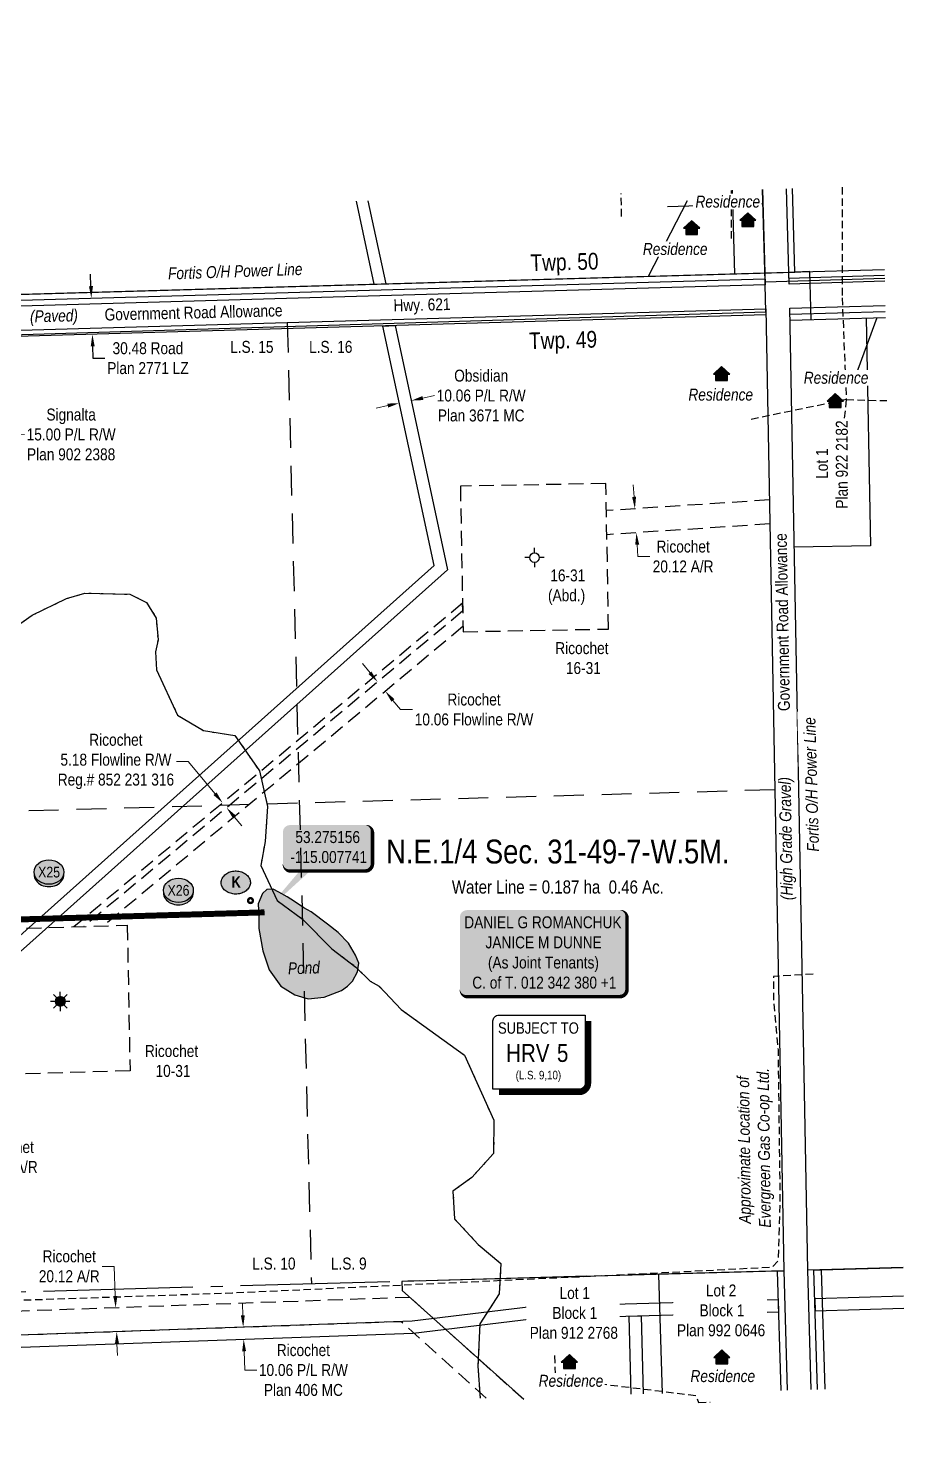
# Model space of a CAD drawing. Extents: x 629055 to 633377, y 5904225 to 5907946.
# Drawn here: x 632644 to 633377, y 5904292 to 5905472 of the extents above; entities that cross this region are included whole.
import ezdxf
from ezdxf.enums import TextEntityAlignment as Align

# ---------------------------------------------------------------- set-up
doc = ezdxf.new("R2010")
doc.units = 0
doc.header["$LTSCALE"] = 5
for name, pattern in [('foc-ACCESSROAD', [3.75, 2.5, -1.25]), ('foc-FLOWLINE', [3.75, 2.5, -1.25]), ('foc-LSD', [8, 5, -3]), ('foc-QUARTERLINE', [33, 25, -3, 2, -3]), ('foc-WHEELTRACKS', [2, 0.4, -1.6]), ('UG_PIPE', [1.875, 1.25, -0.625])]:
    doc.linetypes.add(name, pattern=pattern)
for name, color, linetype in [('AS-OWNER', 7, 'Continuous'), ('AS-PIPE-UG', 44, 'UG_PIPE'), ('AS-PIPE-UG-T', 44, 'Continuous'), ('AS-POWER', 104, 'foc-POWER'), ('AS-POWER-T', 104, 'Continuous'), ('AS-RESIDENCE', 14, 'Continuous'), ('AS-TELUS', 224, 'foc-TEL'), ('C-RW', 13, 'Continuous'), ('C-SYMBOL', 7, 'Continuous'), ('CG-NOTES', 7, 'Continuous'), ('CTW', 7, 'Continuous'), ('D-TXT', 6, 'Continuous'), ('DETAIL-T', 7, 'Continuous'), ('F-AR', 190, 'foc-ACCESSROAD'), ('F-FLOWLINE', 190, 'foc-FLOWLINE'), ('F-RW', 190, 'Continuous'), ('F-WS', 190, 'foc-ACCESSROAD'), ('F-WS-S', 190, 'Continuous'), ('L-AREAREQUIRED', 7, 'Continuous'), ('L-QSEC', 8, 'foc-QUARTERLINE'), ('L-ROAD-T', 7, 'Continuous'), ('L-SEC', 7, 'Continuous'), ('L-SECTION-LSD', 7, 'foc-LSD'), ('L-TITLEDB', 4, 'Continuous'), ('L-TITLEDB-T', 4, 'Continuous'), ('P-CROSSINGS', 250, 'Continuous'), ('T-WATER', 160, 'Continuous'), ('T-WATER-H', 133, 'Continuous'), ('T-WATER-P3', 160, 'foc-WHEELTRACKS'), ('T-WATER-T', 170, 'Continuous')]:
    doc.layers.add(name, color=color, linetype=linetype)
for name, color, linetype, lineweight in [('C-RW-T', 13, 'Continuous', 9), ('F-AR-T', 190, 'Continuous', 9), ('F-FLOWLINE-T', 190, 'Continuous', 9), ('F-RW-T', 190, 'Continuous', 9), ('F-WS-T', 190, 'Continuous', 9), ('T-TEXT', 48, 'Continuous', 18)]:
    doc.layers.add(name, color=color, linetype=linetype, lineweight=lineweight)
doc.layers.add('P-PROPOSED WL2-2', color=7, linetype='Continuous', true_color=0x05c1ff)
doc.layers.add('P-PROPOSED-WL2', color=7, linetype='Continuous', true_color=0x05c1ff)
doc.styles.add('100L', font='ARIALN.TTF', dxfattribs={"height": 11})
doc.styles.add('175L', font='ARIALN.TTF', dxfattribs={"height": 20})
doc.styles.add('80', font='ARIALN.TTF', dxfattribs={"height": 10})
doc.styles.add('80CG', font='ARIALN.TTF', dxfattribs={"height": 10})
doc.styles.add('80L', font='ARIALN.TTF', dxfattribs={"height": 10})
doc.styles.add('80LS', font='ARIALNI.TTF', dxfattribs={"height": 10})
doc.styles.add('BOLD', font='ARIALNB.TTF')
doc.styles.add('Crossing', font='ARIALN.TTF', dxfattribs={"height": 10})
doc.styles.add('foc-LtypeFont', font='ARIALN.TTF', dxfattribs={"height": 7.35})
doc.styles.add('HRV', font='ARIALN.TTF', dxfattribs={"height": 3})
doc.styles.add('TXT', font='ARIALN.TTF', dxfattribs={"height": 0.2})
doc.linetypes.add('foc-POWER', pattern='A,6,-1,["P",foc-LtypeFont,S=0.2,R=0,X=-0.625,Y=-0.75],-1.24,4', length=12.24)
doc.linetypes.add('foc-POWER-NOLINE', pattern='A,0,-4,["P",foc-LtypeFont,S=0.2,R=0,X=-0.625,Y=-0.75],-8.24', length=12.24)
doc.linetypes.add('foc-TEL', pattern='A,2,-1,["T",foc-LtypeFont,S=0.2,R=0,X=-0.425,Y=-0.75],-1.24,8', length=12.24)
doc.linetypes.add('foc-TEL-NOLINE', pattern='A,0,-2,["T",foc-LtypeFont,S=0.2,R=0,X=-0.425,Y=-0.75],-10.24', length=12.24)
doc.linetypes.add('foc-TOPO-flowdirection-NOLINE', pattern='A,0,[">",foc-LtypeFont,S=0.3,R=0,X=0,Y=-0.945],-20,[">",foc-LtypeFont,S=0.3,R=0,X=0,Y=-0.945],0', length=20)
doc.dimstyles.new('Compass 5 000', dxfattribs={"dimscale": 5, "dimtxt": 9, "dimasz": 2, "dimexe": 0.2, "dimexo": 0.0625, "dimgap": 0.5, "dimtad": 0, "dimtih": 1, "dimtoh": 1, "dimzin": 0, "dimdsep": 46, "dimtxsty": '80CG', "dimcen": 0.1, "dimse1": 1, "dimse2": 1, "dimclrd": 256, "dimclrt": 256, "dimaunit": 1, "dimadec": 4, "dimazin": 0, "dimtfac": 0.06, "dimtofl": 0, "dimtmove": 0, "dimatfit": 1, "dimfxl": 0.2, "dimtolj": 1, "dimtzin": 0, "dimlwd": -1, "dimarcsym": 0})

# ---------------------------------------------------------------- blocks, each defined once
blk = doc.blocks.new('label_road_paved')
at = {"layer": 'L-ROAD-T', "style": '80L'}
blk.add_text('Government Road Allowance', height=10, dxfattribs=at).set_placement((0, 0), align=Align.MIDDLE_CENTER)
at = {"layer": 'T-TEXT', "style": '80LS'}
blk.add_text('(Paved)', height=10, dxfattribs=at).set_placement((-116.9, 0), align=Align.MIDDLE_CENTER)
blk = doc.blocks.new('HRV')
blk.add_lwpolyline([(-35.1, 31.6), (37.2, 31.6), (37.2, -25.5, -0.414214), (32.2, -30.5), (-40.1, -30.5), (-40.1, 26.6, -0.414214)], format="xyb", close=True)
at = {"const_width": 5, "flags": 128}
blk.add_lwpolyline([(-35.1, -33), (32.2, -33, 0.414214), (39.7, -25.5), (39.7, 26.6)], format="xyb", dxfattribs=at)
at = {"style": '80L'}
blk.add_text('SUBJECT TO', height=9.5, dxfattribs=at).set_placement((-2, 13.1), align=Align.BOTTOM_CENTER)
blk.add_attdef('(N.W.1/4 00)', text='', height=7.12, dxfattribs=at).set_placement((-2, -24.4), align=Align.BOTTOM_CENTER)
at = {"layer": 'CTW', "color": 3, "style": 'HRV'}
blk.add_text('HRV', height=15, dxfattribs=at).set_placement((-10.9, -0.2), align=Align.MIDDLE_CENTER)
blk.add_attdef('0', text='', height=15, dxfattribs=at).set_placement((18.3, -0.2), align=Align.MIDDLE_CENTER)
blk = doc.blocks.new('res_occ')
for points in [[(0.1, 0.89), (-1.26, -0.37), (1.46, -0.37)], [(-0.9, -1.43), (1.1, -1.43), (1.1, -0.37), (-0.9, -0.37)]]:
    blk.add_hatch(color=14).paths.add_polyline_path(points)
at = {"color": 14}
for points in [[(0.1, 0.89), (-1.26, -0.37), (1.46, -0.37)], [(-0.9, -1.43), (1.1, -1.43), (1.1, -0.37), (-0.9, -0.37)]]:
    blk.add_lwpolyline(points, close=True, dxfattribs=at)
blk = doc.blocks.new('*U657')
h = blk.add_hatch(color=59)
edge = h.paths.add_edge_path()
edge.add_line((-64, -37), (64, -37))
edge.add_arc((64, -31), 6, 270, 360)
edge.add_line((70, -31), (70, 29.5))
edge.add_arc((64, 29.5), 6, 0, 90)
edge.add_line((64, 35.5), (-64, 35.5))
edge.add_arc((-64, 29.5), 6, 90, 180)
edge.add_line((-70, 29.5), (-70, -31))
edge.add_arc((-64, -31), 6, 180, 270)
at = {"color": 1, "flags": 128}
blk.add_lwpolyline([(-64, -37, 3, 3, 0), (64, -37, 3, 3, 0.414214), (70, -31, 3, 3, 0), (70, 29.5, 3, 0, 0.414214), (64, 35.5, 0, 0, 0), (-64, 35.5, 0, 0, 0.414214), (-70, 29.5, 0, 0, 0), (-70, -31, 0, 3, 0.414214)], format="xyseb", close=True, dxfattribs=at)
blk.add_lwpolyline([(-46.4, -11.7, 0, 7.5, 0), (0, 0, 0, 0, 0)], format="xyseb", dxfattribs=at)
at = {"color": 1, "style": '80'}
blk.add_attdef('ENTER_TEXT_001', (-36, -5), '', height=10, dxfattribs=at)
blk = doc.blocks.new('GAS')
h = blk.add_hatch(color=255)
h.dxf.hatch_style = 1
edge = h.paths.add_edge_path()
edge.add_arc((0, 0), 0.9, 0, 360)
for p, q in [((-0.81, 0), (-1.62, 0)), ((-0.57, 0.57), (-1.14, 1.14)), ((0, 0.81), (0, 1.62)), ((0.57, 0.57), (1.14, 1.14)), ((1.62, 0), (0.81, 0)), ((-0.57, -0.57), (-1.14, -1.14)), ((0, -0.81), (0, -1.62)), ((1.14, -1.14), (0.57, -0.57))]:
    blk.add_line(p, q)
blk.add_circle((0, 0), 0.8)
blk = doc.blocks.new('*D658')
at = {"layer": 'F-RW-T', "transparency": 16777216}
for p, q in [((632596.1, 5905130.5), (632586.1, 5905130.2)), ((632631, 5905131.5), (632641, 5905131.7))]:
    blk.add_line(p, q, dxfattribs=at)
for points in [[(632596, 5905132.1), (632596.1, 5905128.8), (632606, 5905130.7)], [(632631, 5905133.1), (632631.1, 5905129.8), (632621, 5905131.2)]]:
    blk.add_solid(points, dxfattribs=at)
at = {"layer": 'F-RW-T', "transparency": 16777216, "insert": (632680.1, 5905131.7), "char_height": 10, "attachment_point": 5, "style": '80CG'}
blk.add_mtext('\\A1;Signalta\\P15.00 P/L R/W\\PPlan 902 2388', dxfattribs=at)
blk = doc.blocks.new('*D659')
at = {"layer": 'C-RW-T', "transparency": 16777216}
for p, q in [((632945.3, 5905155.9), (632935.5, 5905153.8)), ((632974.7, 5905162.2), (632984.4, 5905164.3))]:
    blk.add_line(p, q, dxfattribs=at)
for points in [[(632944.9, 5905157.6), (632945.6, 5905154.3), (632955, 5905158)], [(632974.3, 5905163.9), (632975, 5905160.6), (632964.9, 5905160.1)]]:
    blk.add_solid(points, dxfattribs=at)
at = {"layer": 'C-RW-T', "transparency": 16777216, "insert": (633023.5, 5905164.3), "char_height": 10, "attachment_point": 5, "style": '80CG'}
blk.add_mtext('\\A1;Obsidian\\P10.06 P/L R/W\\PPlan 3671 MC', dxfattribs=at)
blk = doc.blocks.new('*D660')
at = {"layer": 'F-RW-T', "transparency": 16777216}
for p, q in [((632823.9, 5904394), (632823.5, 5904404)), ((632824.9, 5904364), (632825.5, 5904348.2)), ((632825.5, 5904348.2), (632835.5, 5904348.2))]:
    blk.add_line(p, q, dxfattribs=at)
for points in [[(632825.5, 5904394.1), (632822.2, 5904394), (632824.2, 5904384)], [(632826.6, 5904364.1), (632823.3, 5904363.9), (632824.6, 5904374)]]:
    blk.add_solid(points, dxfattribs=at)
at = {"layer": 'F-RW-T', "transparency": 16777216, "insert": (632874.6, 5904348.2), "char_height": 10, "attachment_point": 5, "style": '80CG'}
blk.add_mtext('\\A1;Ricochet\\P10.06 P/L R/W\\PPlan 406 MC', dxfattribs=at)
blk = doc.blocks.new('GABD')
for p, q in [((-0.81, 0), (-1.62, 0)), ((0, 0.81), (0, 1.62)), ((1.62, 0), (0.81, 0)), ((0, -0.81), (0, -1.62))]:
    blk.add_line(p, q)
blk.add_circle((0, 0), 0.8)
blk = doc.blocks.new('*D665')
at = {"layer": 'F-FLOWLINE-T', "transparency": 16777216}
for p, q in [((632930.4, 5904932.2), (632924, 5904939.9)), ((632949.6, 5904909.1), (632956, 5904901.4)), ((632956, 5904901.4), (632966, 5904901.4))]:
    blk.add_line(p, q, dxfattribs=at)
for points in [[(632931.6, 5904933.2), (632929.1, 5904931.1), (632936.8, 5904924.5)], [(632950.9, 5904910.1), (632948.3, 5904908), (632943.2, 5904916.8)]]:
    blk.add_solid(points, dxfattribs=at)
at = {"layer": 'F-FLOWLINE-T', "transparency": 16777216, "insert": (633017.5, 5904901.4), "char_height": 10, "attachment_point": 5, "style": '80CG'}
blk.add_mtext('\\A1;Ricochet\\P10.06 Flowline R/W', dxfattribs=at)
blk = doc.blocks.new('*D668')
at = {"layer": 'F-AR-T', "transparency": 16777216}
for p, q in [((632557.1, 5904565.3), (632550.7, 5904573)), ((632582.5, 5904534.3), (632588.9, 5904526.6)), ((632588.9, 5904526.6), (632598.9, 5904526.6))]:
    blk.add_line(p, q, dxfattribs=at)
for points in [[(632558.3, 5904566.4), (632555.8, 5904564.2), (632563.4, 5904557.6)], [(632583.8, 5904535.4), (632581.2, 5904533.2), (632576.2, 5904542)]]:
    blk.add_solid(points, dxfattribs=at)
at = {"layer": 'F-AR-T', "transparency": 16777216, "insert": (632626.6, 5904526.6), "char_height": 10, "attachment_point": 5, "style": '80CG'}
blk.add_mtext('\\A1;Ricochet\\P20.12 A/R', dxfattribs=at)
blk = doc.blocks.new('*D669')
at = {"layer": 'F-AR-T', "transparency": 16777216}
for p, q in [((633151.5, 5905079.5), (633150.9, 5905089.5)), ((633154.2, 5905039.5), (633154.8, 5905029.5)), ((633154.8, 5905029.5), (633164.8, 5905029.5))]:
    blk.add_line(p, q, dxfattribs=at)
for points in [[(633153.2, 5905079.6), (633149.9, 5905079.4), (633152.2, 5905069.5)], [(633155.8, 5905039.6), (633152.5, 5905039.4), (633153.5, 5905049.5)]]:
    blk.add_solid(points, dxfattribs=at)
at = {"layer": 'F-AR-T', "transparency": 16777216, "insert": (633192.6, 5905029.5), "char_height": 10, "attachment_point": 5, "style": '80CG'}
blk.add_mtext('\\A1;Ricochet\\P20.12 A/R', dxfattribs=at)
blk = doc.blocks.new('*D674')
at = {"layer": 'F-AR-T', "transparency": 16777216}
for p, q in [((632716.2, 5904435.1), (632706.2, 5904435.1)), ((632717.1, 5904410.4), (632716.2, 5904435.1)), ((632718.5, 5904370.3), (632718.9, 5904360.3))]:
    blk.add_line(p, q, dxfattribs=at)
for points in [[(632718.8, 5904410.4), (632715.4, 5904410.3), (632717.4, 5904400.4)], [(632720.2, 5904370.3), (632716.8, 5904370.2), (632718.2, 5904380.3)]]:
    blk.add_solid(points, dxfattribs=at)
at = {"layer": 'F-AR-T', "transparency": 16777216, "insert": (632678.5, 5904435.1), "char_height": 10, "attachment_point": 5, "style": '80CG'}
blk.add_mtext('\\A1;Ricochet\\P20.12 A/R', dxfattribs=at)
blk = doc.blocks.new('*D676')
at = {"layer": 'L-TITLEDB-T', "transparency": 16777216}
for p, q in [((632696.7, 5905256), (632696.4, 5905266)), ((632698.1, 5905205.6), (632698.4, 5905195.6)), ((632698.4, 5905195.6), (632708.4, 5905195.6))]:
    blk.add_line(p, q, dxfattribs=at)
for points in [[(632698.4, 5905256), (632695, 5905255.9), (632697, 5905246)], [(632699.8, 5905205.6), (632696.5, 5905205.5), (632697.9, 5905215.6)]]:
    blk.add_solid(points, dxfattribs=at)
at = {"layer": 'L-TITLEDB-T', "transparency": 16777216, "insert": (632744.4, 5905195.6), "char_height": 10, "attachment_point": 5, "style": '80CG'}
blk.add_mtext('\\A1;30.48 Road \\PPlan 2771 LZ', dxfattribs=at)
blk = doc.blocks.new('AA')
at = {"const_width": 4}
blk.add_lwpolyline([(-1, 0, 1), (1, 0, 1)], format="xyb", close=True, dxfattribs=at)
blk.add_circle((0, 0), 2)
blk = doc.blocks.new('Route_Letters')
h = blk.add_hatch(color=255)
h.dxf.hatch_style = 1
edge = h.paths.add_edge_path()
edge.add_ellipse((-0.1, 0.5), major_axis=(-12, 0), ratio=0.789318, start_angle=0, end_angle=360)
at = {"color": 5}
blk.add_open_spline([(-12.3, 0.5), (-12.3, -0.3), (-12.2, -1), (-11.7, -2.8), (-11.1, -3.9), (-9.6, -5.8), (-8.5, -6.7), (-6.2, -8), (-4.9, -8.5), (-2.1, -9.2), (-0.7, -9.3), (2.2, -9.1), (3.6, -8.8), (6.3, -7.9), (7.5, -7.2), (9.5, -5.6), (10.4, -4.6), (11.6, -2.5), (12, -1.4), (12.2, 0.9), (12, 2.1), (11.2, 4.3), (10.5, 5.4), (8.8, 7.2), (7.7, 8), (5.3, 9.2), (3.9, 9.7), (1.1, 10.2), (-0.4, 10.2), (-3.2, 9.9), (-4.6, 9.6), (-7.2, 8.5), (-8.3, 7.7), (-10.2, 6), (-11, 5), (-12, 2.9), (-12.3, 1.7), (-12.3, 0.5), (-12.3, 0.5), (-12.3, 0.5)], degree=3, knots=[0, 0, 0, 0, 0.219529, 0.219529, 0.575727, 0.575727, 0.931924, 0.931924, 1.288121, 1.288121, 1.644318, 1.644318, 2.000515, 2.000515, 2.356712, 2.356712, 2.712909, 2.712909, 3.069107, 3.069107, 3.425304, 3.425304, 3.781501, 3.781501, 4.137698, 4.137698, 4.493895, 4.493895, 4.850092, 4.850092, 5.20629, 5.20629, 5.562487, 5.562487, 5.918684, 5.918684, 6.274881, 6.274881, 6.283185, 6.283185, 6.283185, 6.283185], dxfattribs=at)
at = {"color": 14, "style": 'BOLD'}
blk.add_attdef('A', text='', height=9.5, dxfattribs=at).set_placement((0.2, 1), align=Align.MIDDLE)
blk = doc.blocks.new('*D732')
at = {"layer": 'F-FLOWLINE-T', "transparency": 16777216}
for p, q in [((632778.2, 5904857.9), (632768.2, 5904857.9)), ((632800.6, 5904830.9), (632778.2, 5904857.9)), ((632816.7, 5904811.5), (632823.1, 5904803.9))]:
    blk.add_line(p, q, dxfattribs=at)
for points in [[(632801.9, 5904832), (632799.3, 5904829.8), (632807, 5904823.2)], [(632818, 5904812.6), (632815.5, 5904810.5), (632810.3, 5904819.2)]]:
    blk.add_solid(points, dxfattribs=at)
at = {"layer": 'F-FLOWLINE-T', "transparency": 16777216, "insert": (632717.6, 5904857.9), "char_height": 10, "attachment_point": 5, "style": '80CG'}
blk.add_mtext('\\A1;Ricochet\\P5.18 Flowline R/W\\PReg.# 852 231 316', dxfattribs=at)
blk = doc.blocks.new('xing2')
h = blk.add_hatch(color=50)
h.dxf.hatch_style = 1
edge = h.paths.add_edge_path()
edge.add_ellipse((0, 0), major_axis=(-12.5, 0), ratio=0.816297, start_angle=0, end_angle=360)
h = blk.add_hatch(color=250)
h.dxf.hatch_style = 1
edge = h.paths.add_edge_path()
edge.add_ellipse((0, -2), major_axis=(-12.5, 0), ratio=0.816297, start_angle=0, end_angle=180)
edge.add_line((12.5, -2), (12.5, 0))
edge.add_ellipse((0, 0), major_axis=(-12.5, 0), ratio=0.816297, start_angle=0, end_angle=180, ccw=False)
edge.add_line((-12.5, 0), (-12.5, -2))
at = {"color": 250}
blk.add_ellipse((0, 0), major_axis=(-12.5, 0), ratio=0.816297, dxfattribs=at)
blk.add_ellipse((0, -2), major_axis=(-12.5, 0), ratio=0.816297, start_param=0, end_param=3.141593, dxfattribs=at)
at = {"color": 250, "style": 'Crossing'}
blk.add_attdef('CROSSING', text='', height=9, dxfattribs=at).set_placement((0.1, 0), align=Align.MIDDLE_CENTER)
at = {"color": 250, "style": 'Crossing', "flags": 1}
for tag, p in [('OWNER', (0.1, -12.5)), ('DESCRIPTION', (0.1, -25.8)), ('LOCATION', (0.1, -39.3)), ('DWG_REF', (0.1, -52.8))]:
    blk.add_attdef(tag, text='', height=9, dxfattribs=at).set_placement(p, align=Align.MIDDLE_CENTER)
blk = doc.blocks.new('*U762')
h = blk.add_hatch(color=254)
edge = h.paths.add_edge_path()
edge.add_line((-31.5, -20), (31.5, -20))
edge.add_arc((31.5, -14), 6, 270, 360)
edge.add_line((37.5, -14), (37.5, 12.5))
edge.add_arc((31.5, 12.5), 6, 0, 90)
edge.add_line((31.5, 18.5), (-31.5, 18.5))
edge.add_arc((-31.5, 12.5), 6, 90, 180)
edge.add_line((-37.5, 12.5), (-37.5, -14))
edge.add_arc((-31.5, -14), 6, 180, 270)
at = {"color": 1, "flags": 128}
blk.add_lwpolyline([(-31.5, -20, 3, 3, 0), (31.5, -20, 3, 3, 0.414214), (37.5, -14, 3, 3, 0), (37.5, 12.5, 3, 0, 0.414214), (31.5, 18.5, 0, 0, 0), (-31.5, 18.5, 0, 0, 0.414214), (-37.5, 12.5, 0, 0, 0), (-37.5, -14, 0, 3, 0.414214)], format="xyseb", close=True, dxfattribs=at)
blk.add_lwpolyline([(-52.8, -54.7, 0, 10, 0), (0, 0, 5, 5, 0)], format="xyseb", dxfattribs=at)
at = {"color": 1, "style": '80'}
blk.add_attdef('ENTER_TEXT_001', (-36, -5), '', height=10, dxfattribs=at)

msp = doc.modelspace()

# ---------------------------------------------------------------- hatches: boundary and pattern name
at = {"layer": 'T-WATER-H'}
h = msp.add_hatch(color=256, dxfattribs=at)
h.dxf.hatch_style = 1
h.paths.add_polyline_path([(632840.371, 5904747.277), (632836.709, 5904738.808), (632837.204, 5904727.953), (632837.399, 5904717.949), (632840.672, 5904699.272), (632846.03, 5904683.288), (632855.633, 5904669.736), (632867.486, 5904662.47), (632878.632, 5904659.158), (632891.997, 5904660.454), (632906.529, 5904666.145), (632911.452, 5904669.766), (632915.74, 5904673.972), (632919.951, 5904681.711), (632921.103, 5904688.912), (632918.25, 5904695.701), (632912.486, 5904705.634), (632903.687, 5904714.587), (632894.796, 5904721.796), (632881.042, 5904732.06), (632874.987, 5904735.474), (632867.238, 5904740.618), (632861.006, 5904744.538), (632854.17, 5904748.431), (632849.157, 5904750.842), (632843.873, 5904750.613)])

# ---------------------------------------------------------------- linework, layer by layer
at = {"layer": 'AS-PIPE-UG'}
for p, q in [((633140.982, 5905314.369), (633140.794, 5905333.546)), ((633233.144, 5905295.76), (633232.993, 5905336.202)), ((633325.794, 5905246.162), (633329.256, 5905160.95)), ((633329.256, 5905160.95), (633248.48, 5905144.147)), ((633329.256, 5905160.95), (633322.474, 5905097.925)), ((633205.603, 5904320.936), (633215.378, 5904321.415))]:
    msp.add_line(p, q, dxfattribs=at)
at = {"layer": 'AS-PIPE-UG', "flags": 128}
for points in [[(633325.851, 5905338.876), (633325.794, 5905246.162)], [(633329.256, 5905160.95), (633363.312, 5905160.124)], [(633301.424, 5904679.802), (633268.182, 5904677.824), (633268.424, 5904657.091), (633272.089, 5904616.403), (633273.664, 5904491.76), (633272.207, 5904439.827), (633266.888, 5904434.192), (633108.47, 5904426.29), (632815.281, 5904412.626), (632563.337, 5904404.006), (632482.515, 5904402.377)], [(633084.977, 5904360.316), (633085.513, 5904341.324), (633203.191, 5904327.03), (633205.573, 5904321.018)]]:
    msp.add_lwpolyline(points, dxfattribs=at)
at = {"layer": 'AS-POWER'}
for p, q in [((633163.618, 5905264.247), (633196.22, 5905327.716)), ((633261.028, 5905267.046), (633281.17, 5905267.623)), ((633299.888, 5905228.063), (633298.724, 5905268.133)), ((633337.189, 5905181.04), (633355.228, 5905229.655))]:
    msp.add_line(p, q, dxfattribs=at)
at = {"layer": 'AS-POWER', "linetype": 'foc-POWER-NOLINE', "flags": 128}
for points in [[(633299.888, 5905228.063), (633298.724, 5905268.133), (633286.125, 5905267.767), (633284.191, 5905337.676)], [(631663.235, 5905221.132), (633286.125, 5905267.767)]]:
    msp.add_lwpolyline(points, dxfattribs=at)
at = {"layer": 'AS-TELUS', "linetype": 'foc-TEL-NOLINE'}
msp.add_line((633261.235, 5905259.583), (633259.106, 5905336.954), dxfattribs=at)
at = {"layer": 'AS-TELUS'}
msp.add_line((633179.632, 5905322.592), (633259.454, 5905325.277), dxfattribs=at)
at = {"layer": 'C-RW', "flags": 128}
msp.add_lwpolyline([(632918.717, 5905327.149), (632933.624, 5905257.653), (632943.846, 5905257.945), (632928.938, 5905327.444)], dxfattribs=at)
at = {"layer": 'F-AR'}
for p, q in [((633264.87, 5905076.944), (633128.346, 5905067.954)), ((633265.244, 5905056.811), (633128.719, 5905047.821))]:
    msp.add_line(p, q, dxfattribs=at)
for points in [[(633059.332, 5904323.451), (632963.836, 5904409.113), (632308.991, 5904385.891), (632311.153, 5904309.857)], [(633027.68, 5904324.824), (632956.443, 5904388.724), (632329.665, 5904366.498), (632331.26, 5904310.377)]]:
    msp.add_lwpolyline(points, dxfattribs=at)
at = {"layer": 'F-FLOWLINE'}
for p, q in [((633007.881, 5904983.713), (632690.769, 5904719.667)), ((633008.244, 5904970.929), (632707.049, 5904720.136))]:
    msp.add_line(p, q, dxfattribs=at)
msp.add_lwpolyline([(633008.005, 5904983.817), (633007.882, 5904990.453), (632682.386, 5904719.425)], dxfattribs=at)
at = {"layer": 'F-RW', "flags": 128}
for points in [[(632333.409, 5904306.742), (632333.016, 5904356.554), (632966.527, 5904379.02), (633065.703, 5904391.076), (633272.68, 5904396.963), (633272.384, 5904407.014), (633064.951, 5904401.115), (632965.74, 5904389.054), (632322.775, 5904366.254), (632323.281, 5904306.479)], [(633377.23, 5904409.989), (633302.843, 5904407.879), (633303.141, 5904397.829), (633377.416, 5904399.936)], [(633149.168, 5904327.988), (633147.373, 5904393.4), (633157.426, 5904393.683), (633159.221, 5904328.25)]]:
    msp.add_lwpolyline(points, dxfattribs=at)
at = {"layer": 'F-WS'}
for points in [[(633006.064, 5905088.431), (633008.325, 5904966.571), (633130.185, 5904968.833), (633127.924, 5905090.692)], [(632727.131, 5904720.715), (632729.392, 5904598.848), (632607.556, 5904595.337), (632605.295, 5904717.203)]]:
    msp.add_lwpolyline(points, close=True, dxfattribs=at)
at = {"layer": 'L-QSEC'}
for p, q in [((633376.781, 5904434.169), (633296.952, 5904431.89)), ((633276.849, 5904431.315), (631681.326, 5904387.085))]:
    msp.add_line(p, q, dxfattribs=at)
at = {"layer": 'L-SEC'}
for p, q in [((633259.13, 5905336.954), (633261.343, 5905257.127)), ((633281.445, 5905257.707), (633279.233, 5905337.534)), ((633261.343, 5905257.127), (632860.553, 5905245.575)), ((633361.459, 5905260.011), (633281.445, 5905257.707)), ((632860.553, 5905245.575), (632459.763, 5905234.024)), ((632861.11, 5905225.473), (633261.9, 5905237.024)), ((633261.9, 5905237.024), (633269.375, 5904834.17)), ((633282.004, 5905237.603), (633361.832, 5905239.902)), ((633289.478, 5904834.747), (633282.004, 5905237.603)), ((632460.322, 5905213.922), (632861.11, 5905225.473)), ((633269.375, 5904834.17), (633276.849, 5904431.315)), ((633296.952, 5904431.89), (633289.478, 5904834.747)), ((633276.849, 5904431.315), (633279.803, 5904331.39)), ((633299.907, 5904331.914), (633296.952, 5904431.89))]:
    msp.add_line(p, q, dxfattribs=at)
at = {"layer": 'L-SECTION-LSD'}
for p, q in [((632861.11, 5905225.473), (632881.317, 5904420.35)), ((632861.11, 5905225.473), (632881.317, 5904420.35)), ((633269.375, 5904834.17), (631670.098, 5904788.968))]:
    msp.add_line(p, q, dxfattribs=at)
at = {"layer": 'L-TITLEDB'}
for p, q in [((633235.902, 5905266.325), (633233.968, 5905336.23)), ((633286.125, 5905267.767), (633284.191, 5905337.676)), ((632459.516, 5905244.081), (633261.028, 5905267.046)), ((632459.619, 5905239.196), (633261.163, 5905262.172)), ((633281.129, 5905267.622), (633361.274, 5905269.943)), ((633281.264, 5905262.749), (633361.365, 5905265.069)), ((633282.098, 5905232.428), (633361.928, 5905234.726)), ((633282.19, 5905227.552), (633362.018, 5905229.85)), ((633345.949, 5905229.392), (633349.464, 5905038.549)), ((633349.464, 5905038.549), (633285.694, 5905037.365))]:
    msp.add_line(p, q, dxfattribs=at)
at = {"layer": 'L-TITLEDB', "flags": 128}
for points in [[(633261.995, 5905231.847), (631658.996, 5905185.688)], [(633308.22, 5904432.213), (633376.782, 5904434.128)], [(633274.633, 5904331.256), (633271.67, 5904431.17), (632957.175, 5904422.436), (632957.382, 5904414.902), (633057.247, 5904325.594)], [(633172.057, 5904428.404), (633175.013, 5904328.661)], [(633271.67, 5904431.17), (633276.849, 5904431.309), (633279.795, 5904331.39)], [(633305.072, 5904332.048), (633302.129, 5904432.038), (633308.22, 5904432.213), (633311.165, 5904332.207)]]:
    msp.add_lwpolyline(points, dxfattribs=at)
at = {"layer": 'P-PROPOSED WL2-2', "const_width": 4.998, "flags": 128}
msp.add_lwpolyline([(632474.077, 5904686.875), (632604.761, 5904724.689), (632842.064, 5904731.528)], dxfattribs=at)
at = {"layer": 'P-PROPOSED-WL2', "const_width": 4.998, "flags": 128}
msp.add_lwpolyline([(632245.327, 5904620.686), (632604.761, 5904724.689), (632842.064, 5904731.528)], dxfattribs=at)
at = {"layer": 'T-WATER', "flags": 128}
msp.add_lwpolyline([(632840.371, 5904747.277), (632836.709, 5904738.808), (632837.204, 5904727.953), (632837.399, 5904717.949), (632840.672, 5904699.272), (632846.03, 5904683.288), (632855.633, 5904669.736), (632867.486, 5904662.47), (632878.632, 5904659.158), (632891.997, 5904660.454), (632906.529, 5904666.145), (632911.452, 5904669.766), (632915.74, 5904673.972), (632919.951, 5904681.711), (632921.103, 5904688.912), (632918.25, 5904695.701), (632912.486, 5904705.634), (632903.687, 5904714.587), (632894.796, 5904721.796), (632881.042, 5904732.06), (632874.987, 5904735.474), (632867.238, 5904740.618), (632861.006, 5904744.538), (632854.17, 5904748.431), (632849.157, 5904750.842), (632843.873, 5904750.613)], close=True, dxfattribs=at)
at = {"layer": 'T-WATER-P3', "flags": 128}
for points in [[(632111.536, 5905472), (632122.921, 5905442.19), (632131.352, 5905429.893), (632153.167, 5905410.644), (632166.614, 5905403.105), (632259.417, 5905370.618), (632278.686, 5905369.395), (632296.89, 5905371.705), (632325.741, 5905385.798), (632343.412, 5905384.49), (632355.681, 5905376.87), (632366.865, 5905366.331), (632376.127, 5905354.28), (632383.931, 5905340.37), (632398.635, 5905292.161), (632406.947, 5905280.154), (632418.709, 5905270.635), (632432.924, 5905263.287), (632442.924, 5905252.968), (632445.103, 5905235.471), (632454.111, 5905202.626), (632462.885, 5905191.162), (632487.287, 5905172.783), (632495.201, 5905159.766), (632507.592, 5905129.701), (632505.93, 5905111.726), (632500.563, 5905095.946), (632499.208, 5905077.324), (632513.481, 5905048.419), (632530.938, 5905023.887), (632552.634, 5905004.341), (632573.602, 5904982.587), (632620.54, 5904966.059), (632635.138, 5904971.687), (632647.43, 5904980.417), (632676.165, 5904994.272), (632691.492, 5904998.905), (632729.234, 5904997.978), (632743.324, 5904991.163), (632751.242, 5904977.964), (632752.869, 5904959.642)], [(632752.869, 5904959.642), (632750.648, 5904949.641), (632751.604, 5904934.719), (632769.174, 5904896.819), (632790.818, 5904883.737), (632817.282, 5904879.744), (632837.77, 5904849.94), (632844.598, 5904820.087), (632842.528, 5904791.011), (632838.984, 5904770.874), (632852.694, 5904741.498), (632873.86, 5904725.842), (632898.462, 5904701.038), (632918.558, 5904685.781), (632930.528, 5904674.04), (632937.94, 5904669.739), (632956.586, 5904650.209), (633009.601, 5904612.045), (633033.969, 5904557.503), (633033.941, 5904529.727), (633015.537, 5904509.479), (632999.873, 5904497.923), (633001.121, 5904474.86), (633020.909, 5904453.433), (633039.985, 5904437.525), (633038.643, 5904412.086), (633022.429, 5904386.842), (633020.805, 5904351.629), (633022.521, 5904324.69)]]:
    msp.add_lwpolyline(points, dxfattribs=at)
at = {"layer": 'T-WATER-P3', "linetype": 'foc-TOPO-flowdirection-NOLINE', "flags": 128}
for points in [[(632111.536, 5905472), (632122.921, 5905442.19), (632131.352, 5905429.893), (632153.167, 5905410.644), (632166.614, 5905403.105), (632259.417, 5905370.618), (632278.686, 5905369.395), (632296.89, 5905371.705), (632325.741, 5905385.798), (632343.412, 5905384.49), (632355.681, 5905376.87), (632366.865, 5905366.331), (632376.127, 5905354.28), (632383.931, 5905340.37), (632398.635, 5905292.161), (632406.947, 5905280.154), (632418.709, 5905270.635), (632432.924, 5905263.287), (632442.924, 5905252.968), (632445.103, 5905235.471), (632454.111, 5905202.626), (632462.885, 5905191.162), (632487.287, 5905172.783), (632495.201, 5905159.766), (632507.592, 5905129.701), (632505.93, 5905111.726), (632500.563, 5905095.946), (632499.208, 5905077.324), (632513.481, 5905048.419), (632530.938, 5905023.887), (632552.634, 5905004.341), (632573.602, 5904982.587), (632620.54, 5904966.059), (632635.138, 5904971.687), (632647.43, 5904980.417), (632676.165, 5904994.272), (632691.492, 5904998.905), (632729.234, 5904997.978), (632743.324, 5904991.163), (632751.242, 5904977.964), (632752.869, 5904959.642)], [(632752.869, 5904959.642), (632750.648, 5904949.641), (632751.604, 5904934.719), (632769.174, 5904896.819), (632790.818, 5904883.737), (632817.282, 5904879.744), (632837.77, 5904849.94), (632844.598, 5904820.087), (632842.528, 5904791.011), (632838.984, 5904770.874), (632852.694, 5904741.498), (632873.86, 5904725.842), (632898.462, 5904701.038), (632918.558, 5904685.781), (632930.528, 5904674.04), (632937.94, 5904669.739), (632956.586, 5904650.209), (633009.601, 5904612.045), (633033.969, 5904557.503), (633033.941, 5904529.727), (633015.537, 5904509.479), (632999.873, 5904497.923), (633001.121, 5904474.86), (633020.909, 5904453.433), (633039.985, 5904437.525), (633038.643, 5904412.086), (633022.429, 5904386.842), (633020.805, 5904351.629), (633022.521, 5904324.69)]]:
    msp.add_lwpolyline(points, dxfattribs=at)

# ---------------------------------------------------------------- block references
at = {"layer": 'AS-OWNER'}
ref = msp.add_blockref('*U657', (633075.617, 5904697.973), dxfattribs=dict(at, xscale=0.9998815561619957, yscale=0.9998815561619957, zscale=0.9998815561619957))
ref.add_attrib('ENTER_TEXT_001', 'DANIEL G ROMANCHUK', (633009.335, 5904718.23), dxfattribs={"layer": '0', "color": 1, "height": 9.99882, "style": '80'})
ref.add_attrib('ENTER_TEXT_002', 'JANICE M DUNNE', (633027.099, 5904701.388), dxfattribs={"layer": '0', "color": 1, "height": 9.99882, "style": '80'})
ref.add_attrib('ENTER_TEXT_003', '(As Joint Tenants)', (633029.142, 5904684.552), dxfattribs={"layer": '0', "color": 1, "height": 9.99882, "style": '80'})
ref.add_attrib('ENTER_TEXT_004', 'C. of T. 012 342 380 +1', (633016.057, 5904667.71), dxfattribs={"layer": '0', "color": 1, "height": 9.99882, "style": '80'})
at = {"layer": 'AS-RESIDENCE', "xscale": 5, "yscale": 5, "zscale": 5}
for p in [(633199.236, 5905306.316), (633246.285, 5905312.947), (633224.284, 5905184.162), (633319.53, 5905161.504), (633224.527, 5904360.6), (633096.88, 5904356.691)]:
    msp.add_blockref('res_occ', p, dxfattribs=at)
at = {"layer": 'AS-RESIDENCE', "xscale": 1.000012424126057, "yscale": 1.000012424126057, "zscale": 1.000012424126057, "rotation": 1.373654649846094}
msp.add_blockref('label_road_paved', (632782.583, 5905233.905), dxfattribs=at)
at = {"layer": 'CG-NOTES', "color": 1, "xscale": 0.999678, "yscale": 0.999678, "zscale": 0.999678}
msp.add_blockref('Route_Letters', (632818.072, 5904756.078), dxfattribs=at).add_auto_attribs({'A': 'K'})
msp.add_blockref('AA', (632830.285, 5904741.4), dxfattribs=at)
at = {"layer": 'CG-NOTES'}
msp.add_blockref('HRV', (633073.419, 5904613.981), dxfattribs=at).add_auto_attribs({'(N.W.1/4 00)': '(L.S. 9,10)', '0': '5'})
at = {"layer": 'DETAIL-T', "color": 2}
ref = msp.add_blockref('*U762', (632894.899, 5904786.193), dxfattribs=at)
ref.add_attrib('ENTER_TEXT_001', '53.275156', (632867.867, 5904789.612), dxfattribs={"layer": '0', "color": 1, "height": 10, "style": '80'})
ref.add_attrib('ENTER_TEXT_002', '-115.007741', (632863.61, 5904772.904), dxfattribs={"layer": '0', "color": 1, "height": 10, "style": '80'})
at = {"layer": 'F-WS-S', "color": 5, "xscale": 4.99839, "yscale": 4.99839, "zscale": 4.99839}
msp.add_blockref('GABD', (633068.124, 5905028.632), dxfattribs=at)
at = {"layer": 'F-WS-S', "color": 6, "xscale": 4.99839, "yscale": 4.99839, "zscale": 4.99839}
msp.add_blockref('GAS', (632671.018, 5904657.01), dxfattribs=at)
at = {"layer": 'P-CROSSINGS', "color": 6, "xscale": 0.999678, "yscale": 0.999678, "zscale": 0.999678}
for p, values in [((632661.541, 5904765.264), {'CROSSING': 'X25'}), ((632769.921, 5904750), {'CROSSING': 'X26'})]:
    msp.add_blockref('xing2', p, dxfattribs=at).add_auto_attribs(values)

# ---------------------------------------------------------------- texts
at = {"layer": 'AS-PIPE-UG-T', "insert": (633239.435, 5904466.882), "char_height": 9.9968, "attachment_point": 1, "rotation": 90.724167, "style": '80L'}
msp.add_mtext_dynamic_manual_height_columns('\\pi3.8449;{\\fArial Narrow|b0|i1|c0|p34;Approximate Location of \\P\\pi0.3467;Evergreen Gas Co-op Ltd.}', width=132.69075, gutter_width=100.032, heights=[0], dxfattribs=at)
at = {"layer": 'C-SYMBOL', "color": 3, "style": '175L'}
msp.add_text('N.E.1/4 Sec. 31-49-7-W.5M.', height=19.99356, dxfattribs=at).set_placement((633087.705, 5904766.478), align=Align.BOTTOM_CENTER)
at = {"layer": 'D-TXT', "color": 3, "char_height": 14, "attachment_point": 1, "rotation": 1.478772, "style": '80L'}
for s, insert in [('Twp. 50', (633064.551, 5905282.519)), ('Twp. 49', (633063.355, 5905217.096))]:
    msp.add_mtext_dynamic_manual_height_columns(s, width=101.42806, gutter_width=47.515, heights=[0], dxfattribs=dict(at, insert=insert))
at = {"layer": 'F-WS-T', "char_height": 9.99678, "attachment_point": 1, "style": '80L'}
for s, insert in [('\\pi9.4239;16-31\\P\\pi7.4941;(Abd.)', (633071.949, 5905018.741)), ('\\pi0.58981;Ricochet\\P\\pi9.4239;16-31', (633084.975, 5904957.835)), ('\\pi0.58981;Ricochet\\P\\pi9.4239;10-31', (632741.337, 5904620.432))]:
    msp.add_mtext_dynamic_manual_height_columns(s, width=44.78767, gutter_width=50.016, heights=[0], dxfattribs=dict(at, insert=insert))
at = {"layer": 'L-AREAREQUIRED', "color": 5, "style": '100L'}
msp.add_text('Water Line = 0.187 ha  0.46 Ac.', height=10.99646, dxfattribs=at).set_placement((633087.705, 5904743.985), align=Align.BOTTOM_CENTER)
at = {"layer": 'L-ROAD-T', "style": '80L'}
msp.add_text('Government Road Allowance', height=10, rotation=91.063032, dxfattribs=at).set_placement((633275.727, 5904974.573), align=Align.MIDDLE_CENTER)
at = {"layer": 'L-TITLEDB-T', "insert": (632949.922, 5905244.787), "char_height": 10.0001, "attachment_point": 1, "rotation": 1.430663, "style": '80L'}
msp.add_mtext_dynamic_manual_height_columns('Hwy. 621', width=119.72473, gutter_width=50.016, heights=[0], dxfattribs=at)
at = {"layer": 'T-TEXT', "style": '80LS'}
msp.add_text('(High Grade Gravel)', height=10, rotation=91.063032, dxfattribs=at).set_placement((633278.581, 5904793.309), align=Align.MIDDLE_CENTER)
at = {"layer": 'T-WATER-T', "insert": (632874.808, 5904690.026), "char_height": 9.99678, "width": 29.62812, "attachment_point": 2, "rotation": 2.102015, "style": 'TXT'}
msp.add_mtext('{\\fArial Narrow|b0|i1|c0|p34;Pond}', dxfattribs=at)

# ---------------------------------------------------------------- dimensions: what is measured, and where the dimension line sits
at = {"layer": 'C-RW-T'}
dim = msp.add_linear_dim(base=(632955.047, 5905158.034), p1=(632965.827, 5905155.733), p2=(632955.993, 5905153.623), angle=192.111397, text='Obsidian\\P10.06 P/L R/W\\PPlan 3671 MC', dimstyle='Compass 5 000', dxfattribs=at)
dim.commit()
dim.dimension.update_dxf_attribs({"geometry": '*D659', "text_midpoint": (633023.521, 5905164.34), "dimtype": 161})
at = {"layer": 'F-AR-T', "color": 5}
for base, p1, p2, angle, picture, middle in [((633152.205, 5905069.525), (633187.703, 5905051.705), (633186.382, 5905071.775), 93.767434, '*D669', (633192.576, 5905029.498)), ((632717.443, 5904400.375), (632717.342, 5904380.246), (632716.629, 5904400.347), 92.030898, '*D674', (632678.475, 5904435.138))]:
    dim = msp.add_linear_dim(base=base, p1=p1, p2=p2, angle=angle, text='Ricochet\\P20.12 A/R', dimstyle='Compass 5 000', dxfattribs=at)
    dim.commit()
    dim.dimension.update_dxf_attribs({"geometry": picture, "text_midpoint": middle, "dimtype": 161})
dim = msp.add_aligned_dim(p1=(632566.241, 5904559.895), p2=(632579.014, 5904544.359), distance=-3.665, text='Ricochet\\P20.12 A/R', dimstyle='Compass 5 000', dxfattribs=at)
dim.commit()
dim.dimension.update_dxf_attribs({"geometry": '*D668', "text_midpoint": (632626.621, 5904526.582)})
at = {"layer": 'F-FLOWLINE-T', "color": 5}
dim = msp.add_aligned_dim(p1=(632937.897, 5904925.44), p2=(632944.332, 5904917.712), distance=-1.485, text='Ricochet\\P10.06 Flowline R/W', dimstyle='Compass 5 000', dxfattribs=at)
dim.commit()
dim.dimension.update_dxf_attribs({"geometry": '*D665', "text_midpoint": (633017.482, 5904901.392)})
at = {"layer": 'F-FLOWLINE-T', "color": 6}
dim = msp.add_linear_dim(base=(632807.029, 5904823.21), p1=(632746.644, 5904766.192), p2=(632743.331, 5904770.171), angle=129.782802, text='Ricochet\\P5.18 Flowline R/W\\PReg.# 852 231 316', dimstyle='Compass 5 000', dxfattribs=at)
dim.commit()
dim.dimension.update_dxf_attribs({"geometry": '*D732', "text_midpoint": (632717.64, 5904857.882), "dimtype": 161})
at = {"layer": 'F-RW-T', "color": 6}
dim = msp.add_aligned_dim(p1=(632606, 5905132.46), p2=(632620.991, 5905132.887), distance=-1.721, text='Signalta\\P15.00 P/L R/W\\PPlan 902 2388', dimstyle='Compass 5 000', dxfattribs=at)
dim.commit()
dim.dimension.update_dxf_attribs({"geometry": '*D658', "text_midpoint": (632680.118, 5905131.736)})
dim = msp.add_linear_dim(base=(632824.59, 5904373.986), p1=(632821.665, 5904383.94), p2=(632822.021, 5904373.895), angle=272.03105, text='Ricochet\\P10.06 P/L R/W\\PPlan 406 MC', dimstyle='Compass 5 000', dxfattribs=at)
dim.commit()
dim.dimension.update_dxf_attribs({"geometry": '*D660', "text_midpoint": (632874.592, 5904348.167), "dimtype": 161})
at = {"layer": 'L-TITLEDB-T', "color": 5}
dim = msp.add_linear_dim(base=(632697.855, 5905215.589), p1=(632730.091, 5905246.949), p2=(632730.965, 5905216.54), angle=271.646215, text='30.48 Road \\PPlan 2771 LZ', dimstyle='Compass 5 000', dxfattribs=at)
dim.commit()
dim.dimension.update_dxf_attribs({"geometry": '*D676', "text_midpoint": (632744.429, 5905195.597), "dimtype": 161})

# ---------------------------------------------------------------- next in the draw order: texts
at = {"layer": 'AS-POWER-T', "insert": (633296.519, 5904782.224), "char_height": 9.99272, "attachment_point": 1, "rotation": 91.616111, "style": '80L', "bg_fill": 2}
msp.add_mtext_dynamic_manual_height_columns('{\\fArial Narrow|b0|i1|c0|p34;Fortis O/H Power Line}', width=112.45541, gutter_width=50.016, heights=[0], dxfattribs=at)
at = {"layer": 'AS-RESIDENCE', "char_height": 10, "attachment_point": 1, "style": '80L', "bg_fill": 3, "box_fill_scale": 1.15, "bg_fill_color": 256, "bg_fill_true_color": 256, "bg_fill_transparency": 0}
for insert in [(633202.496, 5905331.811), (633158.467, 5905292.08), (633071.196, 5904344.246), (633198.314, 5904348.196)]:
    msp.add_mtext_dynamic_manual_height_columns('\\pi0.43893;{\\fArial Narrow|b0|i1|c0|p34;Residence}', width=54.16571, gutter_width=50.016, heights=[0], dxfattribs=dict(at, insert=insert))
at = {"layer": 'L-SECTION-LSD', "char_height": 10, "attachment_point": 1, "style": '100L', "bg_fill": 3, "box_fill_scale": 1.5, "bg_fill_color": 256, "bg_fill_transparency": 0}
for s, width, insert in [('\\pi1.8577;L.S. 15', 36.87132, (632811.374, 5905210.109)), ('L.S. 16', 36.95334, (632879.333, 5905210.109)), ('\\pi2.041;L.S. 10', 36.96595, (632829.679, 5904442.437)), ('L.S. 9', 30.53711, (632897.639, 5904442.437))]:
    msp.add_mtext_dynamic_manual_height_columns(s, width=width, gutter_width=55.018, heights=[0], dxfattribs=dict(at, insert=insert))
at = {"layer": 'L-TITLEDB-T', "char_height": 9.9968, "attachment_point": 1, "style": '80L', "bg_fill": 3, "box_fill_scale": 1.15, "bg_fill_color": 256, "bg_fill_true_color": 256, "bg_fill_transparency": 0}
for s, insert in [('\\pi26.395;Lot 1\\P\\pi20.367;Block 1\\P\\pi1.4272;Plan 912 2768', (633062.738, 5904417.764)), ('\\pi25.638;Lot 2\\P\\pi20.367;Block 1\\P\\pi1.4408;Plan 992 0646', (633186.017, 5904419.881))]:
    msp.add_mtext_dynamic_manual_height_columns(s, width=75.32778, gutter_width=50.016, heights=[0], dxfattribs=dict(at, insert=insert))

# ---------------------------------------------------------------- next in the draw order: linework, layer by layer
at = {"layer": 'AS-TELUS', "flags": 128}
msp.add_lwpolyline([(631593.175, 5905042.613), (631554.72, 5905042.613), (631554.72, 5905155.094), (631596.927, 5905155.094), (631633.864, 5905182.378), (631658.996, 5905185.688), (633261.947, 5905234.436), (633261.303, 5905257.126), (633261.235, 5905259.583), (633361.41, 5905262.639)], dxfattribs=at)
at = {"layer": 'C-RW', "flags": 128}
msp.add_lwpolyline([(632232.953, 5904304.126), (632292.776, 5904404.345), (632984.233, 5905022.024), (632941.193, 5905222.593), (632951.416, 5905222.889), (632995.292, 5905018.419), (632300.629, 5904397.875), (632244.851, 5904304.436)], dxfattribs=at)

# ---------------------------------------------------------------- next in the draw order: texts
at = {"layer": 'AS-POWER-T', "insert": (632761.053, 5905271.523), "char_height": 9.99272, "attachment_point": 1, "rotation": 1.951123, "style": '80L', "bg_fill": 2}
msp.add_mtext_dynamic_manual_height_columns('{\\fArial Narrow|b0|i1|c0|p34;Fortis O/H Power Line}', width=112.45541, gutter_width=50.016, heights=[0], dxfattribs=at)
at = {"layer": 'AS-RESIDENCE', "char_height": 10, "attachment_point": 1, "style": '80L', "bg_fill": 3, "box_fill_scale": 1.15, "bg_fill_color": 256, "bg_fill_true_color": 256, "bg_fill_transparency": 0}
for insert in [(633293.202, 5905184.266), (633196.602, 5905170.147)]:
    msp.add_mtext_dynamic_manual_height_columns('\\pi0.43893;{\\fArial Narrow|b0|i1|c0|p34;Residence}', width=54.16571, gutter_width=50.016, heights=[0], dxfattribs=dict(at, insert=insert))
at = {"layer": 'L-TITLEDB-T', "insert": (633303.829, 5905068.176), "char_height": 9.9968, "attachment_point": 1, "rotation": 90, "style": '80L', "bg_fill": 3, "box_fill_scale": 1.15, "bg_fill_color": 256, "bg_fill_true_color": 256, "bg_fill_transparency": 0}
msp.add_mtext_dynamic_manual_height_columns('\\pi26.395;Lot 1\\P\\pi1.4715;Plan 922 2182', width=75.32778, gutter_width=50.016, heights=[0], dxfattribs=at)

doc.saveas('drawing.dxf')
